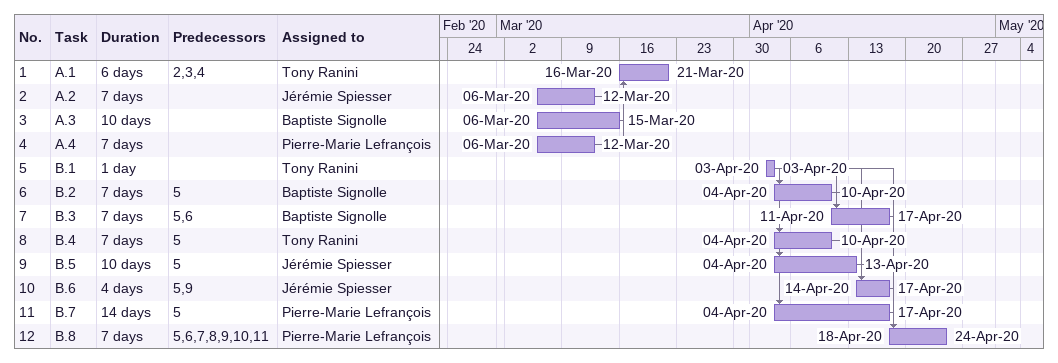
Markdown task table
| ID | Task | Duration | Start | Finish | Predecessors | Resources |
|---|---|---|---|---|---|---|
| 1 | A.1 | 6d | 2020-03-16 | 2020-03-21 | 2, 3, 4 | Tony Ranini |
| 2 | A.2 | 7d | 2020-03-06 | 2020-03-12 |  | Jérémie Spiesser |
| 3 | A.3 | 10d | 2020-03-06 | 2020-03-15 |  | Baptiste Signolle |
| 4 | A.4 | 7d | 2020-03-06 | 2020-03-12 |  | Pierre-Marie Lefrançois |
| 5 | B.1 | 1d | 2020-04-03 | 2020-04-03 |  | Tony Ranini |
| 6 | B.2 | 7d | 2020-04-04 | 2020-04-10 | 5 | Baptiste Signolle |
| 7 | B.3 | 7d | 2020-04-11 | 2020-04-17 | 5, 6 | Baptiste Signolle |
| 8 | B.4 | 7d | 2020-04-04 | 2020-04-10 | 5 | Tony Ranini |
| 9 | B.5 | 10d | 2020-04-04 | 2020-04-13 | 5 | Jérémie Spiesser |
| 10 | B.6 | 4d | 2020-04-14 | 2020-04-17 | 5, 9 | Jérémie Spiesser |
| 11 | B.7 | 14d | 2020-04-04 | 2020-04-17 | 5 | Pierre-Marie Lefrançois |
| 12 | B.8 | 7d | 2020-04-18 | 2020-04-24 | 5, 6, 7, 8, 9, 10, 11 | Pierre-Marie Lefrançois |
